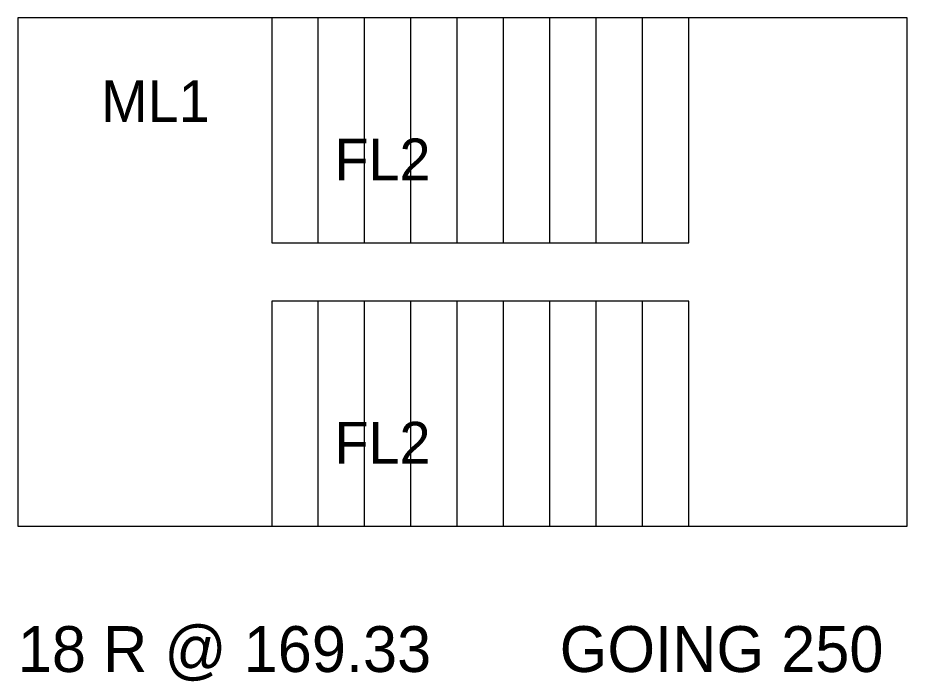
# Model space of a CAD drawing. Extents: x -3200 to 1422622, y -1410602 to 19050.
# Drawn here: x 604572 to 608839, y -991905 to -988722 of the extents above; entities that cross this region are included whole.
import ezdxf

# ---------------------------------------------------------------- set-up
doc = ezdxf.new("R2010")
doc.units = 0
doc.layers.get('0').update_dxf_attribs({"lineweight": 0, "plot": 0})
for name, color, linetype, lineweight, plot in [('Slab', 5, 'Continuous', 0, False), ('Text-1', 7, 'Continuous', 0, False), ('Text-2', 7, 'Continuous', 0, False), ('Wall', 1, 'Continuous', 0, False)]:
    doc.layers.add(name, color=color, linetype=linetype, lineweight=lineweight, plot=plot)

msp = doc.modelspace()

# ---------------------------------------------------------------- linework, layer by layer
for p, q in [((606013.4, -989801.9), (606013.4, -988722.4)), ((606235.6, -989801.9), (606235.6, -988722.4)), ((606457.9, -989801.9), (606457.9, -988722.4)), ((606680.1, -989801.9), (606680.1, -988722.4)), ((606902.3, -989801.9), (606902.3, -988722.4)), ((607124.5, -989801.9), (607124.5, -988722.4)), ((607346.8, -989801.9), (607346.8, -988722.4)), ((607569, -989801.9), (607569, -988722.4)), ((606013.4, -991160.8), (606013.4, -990081.3)), ((606235.6, -991160.8), (606235.6, -990081.3)), ((606457.9, -991160.8), (606457.9, -990081.3)), ((606680.1, -991160.8), (606680.1, -990081.3)), ((606902.3, -991160.8), (606902.3, -990081.3)), ((607124.5, -991160.8), (607124.5, -990081.3)), ((607346.8, -991160.8), (607346.8, -990081.3)), ((607569, -991160.8), (607569, -990081.3))]:
    msp.add_line(p, q)
at = {"layer": 'Slab'}
for points in [[(605791.2, -989801.9), (607791.2, -989801.9), (607791.2, -988722.4), (605791.2, -988722.4)], [(605791.2, -991160.8), (607791.2, -991160.8), (607791.2, -990081.3), (605791.2, -990081.3)]]:
    msp.add_lwpolyline(points, close=True, dxfattribs=at)
at = {"layer": 'Wall'}
msp.add_lwpolyline([(604572, -991160.8), (608839.2, -991160.8), (608839.2, -988722.4), (604572, -988722.4)], close=True, dxfattribs=at)

# ---------------------------------------------------------------- texts
at = {"layer": 'Text-1'}
for s, p in [('ML1', (604972, -989222.4)), ('FL2', (606091.2, -989501.9)), ('FL2', (606091.2, -990860.8))]:
    msp.add_text(s, height=200, dxfattribs=at).set_placement(p)
at = {"layer": 'Text-2'}
for s, p in [('18 R @ 169.33', (604572, -991860.8)), ('GOING 250', (607172, -991860.8))]:
    msp.add_text(s, height=220, dxfattribs=at).set_placement(p)

doc.saveas('drawing.dxf')
